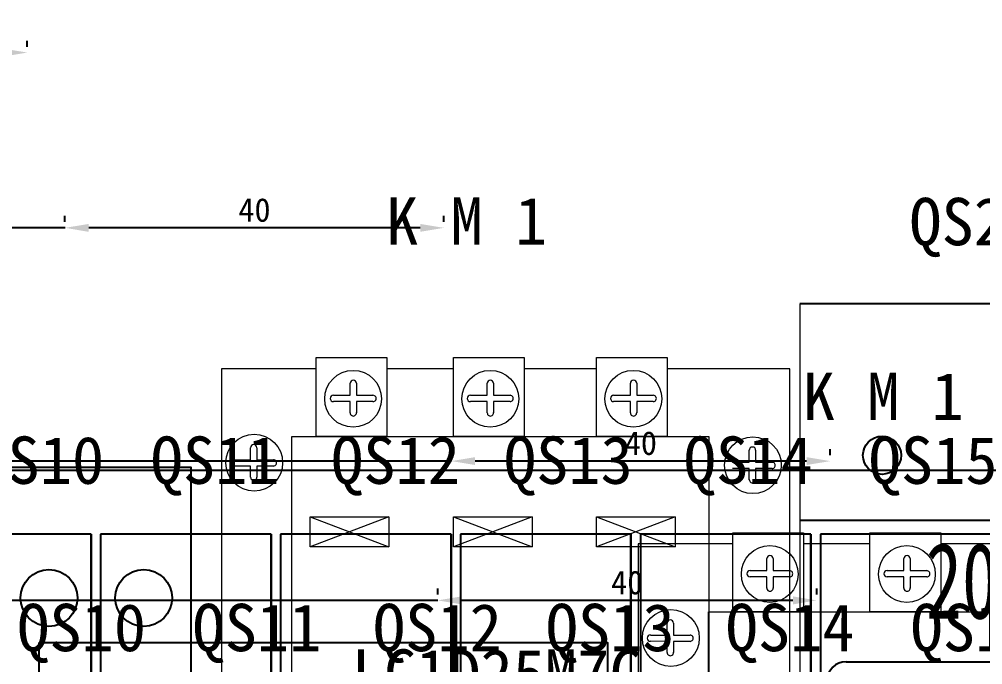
# Model space of a CAD drawing. Extents: x -21176 to 41123, y 80777 to 162275.
# Drawn here: x -17962.5 to -17860.8, y 82053.1 to 82121.3 of the extents above; entities that cross this region are included whole.
import ezdxf

# ---------------------------------------------------------------- set-up
doc = ezdxf.new("R2010")
doc.units = 0
doc.header["$MEASUREMENT"] = 0
doc.layers.add('TEXT', color=2, linetype='Continuous')
doc.layers.add('细实线层', color=7, linetype='Continuous')
doc.styles.add('ST', font='', dxfattribs={"width": 0.8, "height": 300})
doc.styles.get('ST').set_extended_font_data('SimSun')
doc.dimstyles.new('ISO-25', dxfattribs={"dimtxt": 2.5, "dimasz": 2.5, "dimexe": 1.25, "dimexo": 0.625, "dimtad": 1, "dimtxsty": 'Standard', "dimcen": 2.5, "dimadec": 0, "dimazin": 0, "dimtfac": 1, "dimtmove": 0, "dimatfit": 3, "dimfxl": 1, "dimarcsym": 0})

# ---------------------------------------------------------------- blocks, each defined once
blk = doc.blocks.new('*D106')
at = {"color": 0, "lineweight": -2}
for p, q in [((-18001.61, 82118.37), (-18001.61, 82119)), ((-17961.61, 82118.37), (-17961.61, 82119)), ((-17964.11, 82117.75), (-17999.11, 82117.75))]:
    blk.add_line(p, q, dxfattribs=at)
at = {"color": 0, "lineweight": 0}
for points in [[(-17999.11, 82118.16), (-17999.11, 82117.33), (-18001.61, 82117.75)], [(-17964.11, 82118.16), (-17964.11, 82117.33), (-17961.61, 82117.75)]]:
    blk.add_solid(points, dxfattribs=at)
at = {"layer": 'Defpoints', "color": 0, "lineweight": 0}
for p in [(-18001.61, 82117.75), (-18001.61, 82117.75), (-17961.61, 82117.75)]:
    blk.add_point(p, dxfattribs=at)
at = {"color": 0, "lineweight": -2, "insert": (-17981.61, 82119.62), "char_height": 2.5, "attachment_point": 5}
blk.add_mtext('40', dxfattribs=at)
blk = doc.blocks.new('*D107')
at = {"color": 0, "lineweight": -2}
for p, q in [((-17918.28, 82060.55), (-17918.28, 82061.18)), ((-17878.28, 82060.55), (-17878.28, 82061.18)), ((-17880.78, 82059.93), (-17915.78, 82059.93))]:
    blk.add_line(p, q, dxfattribs=at)
at = {"color": 0, "lineweight": 0}
for points in [[(-17915.78, 82060.35), (-17915.78, 82059.51), (-17918.28, 82059.93)], [(-17880.78, 82060.35), (-17880.78, 82059.51), (-17878.28, 82059.93)]]:
    blk.add_solid(points, dxfattribs=at)
at = {"layer": 'Defpoints', "color": 0, "lineweight": 0}
for p in [(-17918.28, 82059.93), (-17918.28, 82059.93), (-17878.28, 82059.93)]:
    blk.add_point(p, dxfattribs=at)
at = {"color": 0, "lineweight": -2, "insert": (-17898.28, 82061.8), "char_height": 2.5, "attachment_point": 5}
blk.add_mtext('40', dxfattribs=at)
blk = doc.blocks.new('*D108')
at = {"color": 0, "lineweight": -2}
for p, q in [((-17957.63, 82099.87), (-17957.63, 82100.5)), ((-17917.63, 82099.87), (-17917.63, 82100.5)), ((-17920.13, 82099.25), (-17955.13, 82099.25))]:
    blk.add_line(p, q, dxfattribs=at)
at = {"color": 0, "lineweight": 0}
for points in [[(-17955.13, 82099.66), (-17955.13, 82098.83), (-17957.63, 82099.25)], [(-17920.13, 82099.66), (-17920.13, 82098.83), (-17917.63, 82099.25)]]:
    blk.add_solid(points, dxfattribs=at)
at = {"layer": 'Defpoints', "color": 0, "lineweight": 0}
for p in [(-17957.63, 82099.25), (-17957.63, 82099.25), (-17917.63, 82099.25)]:
    blk.add_point(p, dxfattribs=at)
at = {"color": 0, "lineweight": -2, "insert": (-17937.63, 82101.12), "char_height": 2.5, "attachment_point": 5}
blk.add_mtext('40', dxfattribs=at)
blk = doc.blocks.new('*D109')
at = {"color": 0, "lineweight": -2}
for p, q in [((-17867.35, 82051.3), (-17867.35, 82051.93)), ((-17827.35, 82051.3), (-17827.35, 82051.93)), ((-17829.85, 82050.68), (-17864.85, 82050.68))]:
    blk.add_line(p, q, dxfattribs=at)
at = {"color": 0, "lineweight": 0}
for points in [[(-17864.85, 82051.1), (-17864.85, 82050.26), (-17867.35, 82050.68)], [(-17829.85, 82051.1), (-17829.85, 82050.26), (-17827.35, 82050.68)]]:
    blk.add_solid(points, dxfattribs=at)
at = {"layer": 'Defpoints', "color": 0, "lineweight": 0}
for p in [(-17867.35, 82050.68), (-17867.35, 82050.68), (-17827.35, 82050.68)]:
    blk.add_point(p, dxfattribs=at)
at = {"color": 0, "lineweight": -2, "insert": (-17847.35, 82052.55), "char_height": 2.5, "attachment_point": 5}
blk.add_mtext('40', dxfattribs=at)
blk = doc.blocks.new('*D110')
at = {"color": 0, "lineweight": -2}
for p, q in [((-17916.84, 82075.26), (-17916.84, 82075.88)), ((-17876.84, 82075.26), (-17876.84, 82075.88)), ((-17879.34, 82074.63), (-17914.34, 82074.63))]:
    blk.add_line(p, q, dxfattribs=at)
at = {"color": 0, "lineweight": 0}
for points in [[(-17914.34, 82075.05), (-17914.34, 82074.22), (-17916.84, 82074.63)], [(-17879.34, 82075.05), (-17879.34, 82074.22), (-17876.84, 82074.63)]]:
    blk.add_solid(points, dxfattribs=at)
at = {"layer": 'Defpoints', "color": 0, "lineweight": 0}
for p in [(-17916.84, 82074.63), (-17916.84, 82074.63), (-17876.84, 82074.63)]:
    blk.add_point(p, dxfattribs=at)
at = {"color": 0, "lineweight": -2, "insert": (-17896.84, 82076.51), "char_height": 2.5, "attachment_point": 5}
blk.add_mtext('40', dxfattribs=at)

msp = doc.modelspace()

# ---------------------------------------------------------------- linework, layer by layer
at = {"color": 0, "lineweight": -2}
for p, q in [((-17957.628, 82099.246), (-18104.628, 82099.246)), ((-17916.835, 82074.632), (-18063.835, 82074.632)), ((-17271.046, 82073.648), (-18201.046, 82073.648)), ((-17918.276, 82059.93), (-18065.276, 82059.93))]:
    msp.add_line(p, q, dxfattribs=at)
at = {"color": 0, "linetype": 'Continuous'}
for p, q in [((-17844.051, 82091.215), (-17880.051, 82091.215)), ((-17880.051, 82068.388), (-17844.051, 82068.388)), ((-17954.881, 82066.936), (-17972.881, 82066.936)), ((-17954.881, 82053.936), (-17954.881, 82066.936)), ((-17954.881, 82053.936), (-17954.881, 82066.936)), ((-17954.881, 82066.936), (-17954.881, 81996.936)), ((-17953.881, 82066.936), (-17953.881, 81982.5)), ((-17935.881, 82066.936), (-17953.881, 82066.936)), ((-17935.881, 82053.936), (-17935.881, 82066.936)), ((-17935.881, 82053.936), (-17935.881, 82066.936)), ((-17935.881, 82066.936), (-17935.881, 81996.936)), ((-17934.881, 82066.936), (-17934.881, 81982.5)), ((-17916.881, 82066.936), (-17934.881, 82066.936)), ((-17916.881, 82053.936), (-17916.881, 82066.936)), ((-17916.881, 82053.936), (-17916.881, 82066.936)), ((-17916.881, 82066.936), (-17916.881, 81996.936)), ((-17915.881, 82066.936), (-17915.881, 81982.5)), ((-17897.881, 82066.936), (-17915.881, 82066.936)), ((-17897.881, 82053.936), (-17897.881, 82066.936)), ((-17897.881, 82053.936), (-17897.881, 82066.936)), ((-17897.881, 82066.936), (-17897.881, 81996.936)), ((-17896.881, 82066.936), (-17896.881, 81982.5)), ((-17878.881, 82066.936), (-17896.881, 82066.936)), ((-17878.881, 82053.936), (-17878.881, 82066.936)), ((-17878.881, 82053.936), (-17878.881, 82066.936)), ((-17878.881, 82066.936), (-17878.881, 81996.936)), ((-17877.881, 82066.936), (-17877.881, 81982.5)), ((-17859.881, 82066.936), (-17877.881, 82066.936))]:
    msp.add_line(p, q, dxfattribs=at)
at = {"lineweight": 0}
for p, q in [((-17931.739, 82068.735), (-17923.435, 82065.574)), ((-17923.435, 82068.735), (-17931.739, 82065.574)), ((-17916.633, 82068.735), (-17908.329, 82065.574)), ((-17908.329, 82068.735), (-17916.633, 82065.574)), ((-17901.527, 82068.735), (-17893.222, 82065.574)), ((-17893.222, 82068.735), (-17901.527, 82065.574))]:
    msp.add_line(p, q, dxfattribs=at)
at = {"linetype": 'Continuous'}
for p, q in [((-17954.881, 81996.936), (-17954.881, 82066.936)), ((-17935.881, 81996.936), (-17935.881, 82066.936)), ((-17916.881, 81996.936), (-17916.881, 82066.936)), ((-17897.881, 81996.936), (-17897.881, 82066.936)), ((-17878.881, 81996.936), (-17878.881, 82066.936))]:
    msp.add_line(p, q, dxfattribs=at)
for p, q in [((-17954.881, 82066.936), (-17954.881, 82046.936)), ((-17935.881, 82066.936), (-17935.881, 82046.936)), ((-17916.881, 82066.936), (-17916.881, 82046.936)), ((-17897.881, 82066.936), (-17897.881, 82046.936)), ((-17878.881, 82066.936), (-17878.881, 82046.936))]:
    msp.add_line(p, q)
at = {"color": 0}
msp.add_line((-17875.176, 82053.462), (-17857.378, 82053.462), dxfattribs=at)
at = {"lineweight": 0}
for points in [[(-17931.107, 82085.574), (-17923.638, 82085.574), (-17923.638, 82077.212), (-17931.107, 82077.212)], [(-17916.633, 82085.574), (-17909.163, 82085.574), (-17909.163, 82077.212), (-17916.633, 82077.212)], [(-17901.525, 82085.574), (-17894.055, 82085.574), (-17894.055, 82077.212), (-17901.525, 82077.212)], [(-17933.677, 82077.212), (-17889.672, 82077.212), (-17889.672, 82021.841), (-17933.677, 82021.841)], [(-17931.739, 82068.735), (-17923.435, 82068.735), (-17923.435, 82065.574), (-17931.739, 82065.574)], [(-17916.633, 82068.735), (-17908.329, 82068.735), (-17908.329, 82065.574), (-17916.633, 82065.574)], [(-17901.527, 82068.735), (-17893.222, 82068.735), (-17893.222, 82065.574), (-17901.527, 82065.574)], [(-17887.126, 82067.072), (-17879.656, 82067.072), (-17879.656, 82058.711), (-17887.126, 82058.711)], [(-17872.652, 82067.072), (-17865.182, 82067.072), (-17865.182, 82058.711), (-17872.652, 82058.711)], [(-17889.696, 82058.711), (-17845.691, 82058.711), (-17845.691, 82003.34), (-17889.696, 82003.34)]]:
    msp.add_lwpolyline(points, close=True, dxfattribs=at)
for points in [[(-17931.107, 82084.384), (-17941.121, 82084.384), (-17941.121, 82014.384), (-17928.788, 82014.384)], [(-17916.633, 82084.384), (-17923.638, 82084.384)], [(-17901.525, 82084.384), (-17909.163, 82084.384)], [(-17891.736, 82014.384), (-17881.121, 82014.384), (-17881.121, 82084.384), (-17894.055, 82084.384)], [(-17927.53, 82081.578), (-17927.53, 82082.841)], [(-17926.863, 82082.841), (-17926.859, 82082.841), (-17926.859, 82081.578)], [(-17913.056, 82081.578), (-17913.056, 82082.841)], [(-17912.388, 82082.841), (-17912.384, 82082.841), (-17912.384, 82081.578)], [(-17897.948, 82081.578), (-17897.948, 82082.841)], [(-17897.28, 82082.841), (-17897.276, 82082.841), (-17897.276, 82081.578)], [(-17929.299, 82081.578), (-17927.53, 82081.578)], [(-17926.859, 82081.578), (-17925.118, 82081.578), (-17925.118, 82081.575)], [(-17914.824, 82081.578), (-17913.056, 82081.578)], [(-17912.384, 82081.578), (-17910.644, 82081.578), (-17910.644, 82081.575)], [(-17899.717, 82081.578), (-17897.948, 82081.578)], [(-17897.276, 82081.578), (-17895.536, 82081.578), (-17895.536, 82081.575)], [(-17927.53, 82080.909), (-17929.299, 82080.911)], [(-17927.526, 82079.724), (-17927.53, 82079.724), (-17927.53, 82080.909)], [(-17925.118, 82080.907), (-17926.859, 82080.908)], [(-17926.859, 82080.908), (-17926.859, 82079.724)], [(-17913.056, 82080.909), (-17914.824, 82080.911)], [(-17913.052, 82079.724), (-17913.056, 82079.724), (-17913.056, 82080.909)], [(-17910.644, 82080.907), (-17912.384, 82080.908)], [(-17912.384, 82080.908), (-17912.384, 82079.724)], [(-17897.948, 82080.909), (-17899.717, 82080.911)], [(-17897.944, 82079.724), (-17897.948, 82079.724), (-17897.948, 82080.909)], [(-17895.536, 82080.907), (-17897.276, 82080.908)], [(-17897.276, 82080.908), (-17897.276, 82079.724)], [(-17938.038, 82074.779), (-17938.038, 82076.042)], [(-17937.371, 82076.042), (-17937.367, 82076.042), (-17937.367, 82074.779)], [(-17885.394, 82074.515), (-17885.394, 82075.778)], [(-17884.726, 82075.778), (-17884.722, 82075.778), (-17884.722, 82074.515)], [(-17939.807, 82074.779), (-17938.038, 82074.779)], [(-17937.367, 82074.779), (-17935.626, 82074.779), (-17935.626, 82074.775)], [(-17887.162, 82074.515), (-17885.394, 82074.515)], [(-17884.722, 82074.515), (-17882.982, 82074.515), (-17882.982, 82074.511)], [(-17938.038, 82074.11), (-17939.807, 82074.111)], [(-17938.034, 82072.924), (-17938.038, 82072.924), (-17938.038, 82074.11)], [(-17935.626, 82074.107), (-17937.367, 82074.109)], [(-17937.367, 82074.109), (-17937.367, 82072.924)], [(-17885.394, 82073.846), (-17887.162, 82073.848)], [(-17885.39, 82072.661), (-17885.394, 82072.661), (-17885.394, 82073.846)], [(-17882.982, 82073.844), (-17884.722, 82073.845)], [(-17884.722, 82073.845), (-17884.722, 82072.661)], [(-17887.126, 82065.882), (-17897.14, 82065.882), (-17897.14, 81995.882), (-17884.806, 81995.882)], [(-17872.652, 82065.882), (-17879.656, 82065.882)], [(-17857.544, 82065.882), (-17865.182, 82065.882)], [(-17883.549, 82063.077), (-17883.549, 82064.34)], [(-17882.881, 82064.34), (-17882.877, 82064.34), (-17882.877, 82063.077)], [(-17869.075, 82063.077), (-17869.075, 82064.34)], [(-17868.407, 82064.34), (-17868.403, 82064.34), (-17868.403, 82063.077)], [(-17885.317, 82063.077), (-17883.549, 82063.077)], [(-17883.549, 82062.407), (-17885.317, 82062.409)], [(-17883.545, 82061.222), (-17883.549, 82061.222), (-17883.549, 82062.407)], [(-17882.877, 82063.077), (-17881.137, 82063.077), (-17881.137, 82063.073)], [(-17881.137, 82062.405), (-17882.877, 82062.407)], [(-17882.877, 82062.407), (-17882.877, 82061.222)], [(-17870.843, 82063.077), (-17869.075, 82063.077)], [(-17869.075, 82062.407), (-17870.843, 82062.409)], [(-17869.071, 82061.222), (-17869.075, 82061.222), (-17869.075, 82062.407)], [(-17868.403, 82063.077), (-17866.662, 82063.077), (-17866.662, 82063.073)], [(-17866.662, 82062.405), (-17868.403, 82062.407)], [(-17868.403, 82062.407), (-17868.403, 82061.222)], [(-17894.057, 82056.277), (-17894.057, 82057.54)], [(-17893.389, 82057.54), (-17893.385, 82057.54), (-17893.385, 82056.277)], [(-17895.825, 82056.277), (-17894.057, 82056.277)], [(-17893.385, 82056.277), (-17891.645, 82056.277), (-17891.645, 82056.273)], [(-17894.057, 82055.608), (-17895.825, 82055.61)], [(-17894.053, 82054.423), (-17894.057, 82054.423), (-17894.057, 82055.608)], [(-17891.645, 82055.606), (-17893.385, 82055.607)], [(-17893.385, 82055.607), (-17893.385, 82054.423)]]:
    msp.add_lwpolyline(points, dxfattribs=at)
for points in [[(-18004.328, 82073.999), (-17944.328, 82073.999), (-17944.328, 82023.999), (-18004.328, 82023.999)], [(-17960.346, 82055.498), (-17900.346, 82055.498), (-17900.346, 82005.498), (-17960.346, 82005.498)]]:
    msp.add_lwpolyline(points, close=True)
for centre in [(-17927.212, 82081.207), (-17912.738, 82081.207), (-17897.63, 82081.207), (-17937.656, 82074.46), (-17885.012, 82074.196), (-17883.231, 82062.706), (-17868.757, 82062.706), (-17893.675, 82055.958)]:
    msp.add_circle(centre, 3, dxfattribs=at)
at = {"color": 0, "linetype": 'Continuous'}
msp.add_circle((-17871.382, 82075.241), 2.01, dxfattribs=at)
for centre in [(-17959.318, 82060.191), (-17949.318, 82060.191)]:
    msp.add_circle(centre, 3)
at = {"lineweight": 0}
for centre, radius, start, end in [((-17927.196, 82082.841), 0.334, 0, 180), ((-17912.722, 82082.841), 0.334, 0, 180), ((-17897.614, 82082.841), 0.334, 0, 180), ((-17929.299, 82081.245), 0.334, 90, 270), ((-17925.118, 82081.241), 0.334, 269.89106, 90), ((-17914.824, 82081.245), 0.334, 90, 270), ((-17910.644, 82081.241), 0.334, 269.89106, 90), ((-17899.717, 82081.245), 0.334, 90, 270), ((-17895.536, 82081.241), 0.334, 269.89106, 90), ((-17927.212, 82081.207), 1.5, 257.76427, 257.93591), ((-17927.193, 82079.724), 0.334, 177.13099, 4.40977), ((-17927.212, 82081.207), 1.5, 283.60485, 283.64369), ((-17912.738, 82081.207), 1.5, 257.76427, 257.93591), ((-17912.718, 82079.724), 0.334, 177.13099, 4.40977), ((-17912.738, 82081.207), 1.5, 283.60485, 283.64369), ((-17897.63, 82081.207), 1.5, 257.76427, 257.93591), ((-17897.61, 82079.724), 0.334, 177.13099, 4.40977), ((-17897.63, 82081.207), 1.5, 283.60485, 283.64369), ((-17937.704, 82076.042), 0.334, 0, 180), ((-17885.06, 82075.778), 0.334, 0, 180), ((-17939.807, 82074.445), 0.334, 90, 270), ((-17935.626, 82074.441), 0.334, 269.89106, 90), ((-17882.982, 82074.178), 0.334, 269.89106, 90), ((-17937.72, 82074.408), 1.5, 257.76427, 257.93591), ((-17937.701, 82072.924), 0.334, 177.13099, 4.40977), ((-17937.72, 82074.408), 1.5, 283.60485, 283.64369), ((-17885.076, 82074.144), 1.5, 257.76427, 257.93591), ((-17885.056, 82072.661), 0.334, 177.13099, 4.40977), ((-17885.076, 82074.144), 1.5, 283.60485, 283.64369), ((-17883.215, 82064.34), 0.334, 0, 180), ((-17868.741, 82064.34), 0.334, 0, 180), ((-17885.317, 82062.743), 0.334, 90, 270), ((-17881.137, 82062.739), 0.334, 269.89106, 90), ((-17870.843, 82062.743), 0.334, 90, 270), ((-17866.662, 82062.739), 0.334, 269.89106, 90), ((-17883.231, 82062.706), 1.5, 257.76427, 257.93591), ((-17883.211, 82061.222), 0.334, 177.13099, 4.40977), ((-17883.231, 82062.706), 1.5, 283.60485, 283.64369), ((-17868.757, 82062.706), 1.5, 257.76427, 257.93591), ((-17868.737, 82061.222), 0.334, 177.13099, 4.40977), ((-17868.757, 82062.706), 1.5, 283.60485, 283.64369), ((-17893.723, 82057.54), 0.334, 0, 180), ((-17895.825, 82055.944), 0.334, 90, 270), ((-17891.645, 82055.94), 0.334, 269.89106, 90), ((-17893.739, 82055.906), 1.5, 257.76427, 257.93591), ((-17893.719, 82054.423), 0.334, 177.13099, 4.40977), ((-17893.739, 82055.906), 1.5, 283.60485, 283.64369)]:
    msp.add_arc(centre, radius, start, end, dxfattribs=at)
at = {"color": 0}
msp.add_arc((-17875.176, 82051.462), 2, 90, 180, dxfattribs=at)
at = {"layer": 'TEXT', "linetype": 'Continuous'}
for p, q in [((-17954.881, 82066.936), (-17954.881, 81996.936)), ((-17935.881, 82066.936), (-17935.881, 81996.936)), ((-17916.881, 82066.936), (-17916.881, 81996.936)), ((-17897.881, 82066.936), (-17897.881, 81996.936)), ((-17878.881, 82066.936), (-17878.881, 81996.936))]:
    msp.add_line(p, q, dxfattribs=at)
at = {"layer": '细实线层', "lineweight": 0}
msp.add_line((-17880.051, 82091.215), (-17880.051, 82006.785), dxfattribs=at)

# ---------------------------------------------------------------- texts
at = {"lineweight": 0, "char_height": 5, "attachment_point": 1}
for s, insert in [('K M 1', (-17923.73, 82102.477)), ('K M 1', (-17879.749, 82083.975)), ('LC1D25M7C', (-17927.368, 82054.762))]:
    msp.add_mtext_dynamic_manual_height_columns(s, width=23.42072, gutter_width=1, heights=[0], dxfattribs=dict(at, insert=insert))
at = {"lineweight": 0, "char_height": 5, "width": 101.05579, "attachment_point": 1}
for s, insert in [('QS2', (-17868.496, 82102.411)), ('QS10', (-17967.098, 82077.229)), ('QS11', (-17948.587, 82077.229)), ('QS12', (-17929.539, 82077.229)), ('QS13', (-17911.296, 82077.229)), ('QS14', (-17892.311, 82077.229)), ('QS15', (-17872.791, 82077.229)), ('QS10', (-17962.678, 82059.566)), ('QS11', (-17944.167, 82059.566)), ('QS12', (-17925.119, 82059.566)), ('QS13', (-17906.876, 82059.566)), ('QS14', (-17887.891, 82059.566)), ('QS15', (-17868.371, 82059.566))]:
    msp.add_mtext(s, dxfattribs=dict(at, insert=insert))
at = {"layer": 'TEXT', "color": 0, "style": 'ST', "width": 0.7}
msp.add_text('20A', height=8, dxfattribs=at).set_placement((-17866.752, 82058.003))

# ---------------------------------------------------------------- dimensions: what is measured, and where the dimension line sits
at = {"color": 0, "lineweight": -2}
for base, p1, p2, picture, middle in [((-18001.61, 82117.747), (-17961.61, 82117.747), (-18001.61, 82117.747), '*D106', (-17981.61, 82119.622)), ((-17957.628, 82099.246), (-17917.628, 82099.246), (-17957.628, 82099.246), '*D108', (-17937.628, 82101.121)), ((-17916.835, 82074.632), (-17876.835, 82074.632), (-17916.835, 82074.632), '*D110', (-17896.835, 82076.507)), ((-17918.276, 82059.93), (-17878.276, 82059.93), (-17918.276, 82059.93), '*D107', (-17898.276, 82061.805)), ((-17867.35, 82050.679), (-17827.35, 82050.679), (-17867.35, 82050.679), '*D109', (-17847.35, 82052.554))]:
    dim = msp.add_linear_dim(base=base, p1=p1, p2=p2, dimstyle='ISO-25', dxfattribs=at)
    dim.commit()
    dim.dimension.update_dxf_attribs({"geometry": picture, "text_midpoint": middle})

doc.saveas('drawing.dxf')
